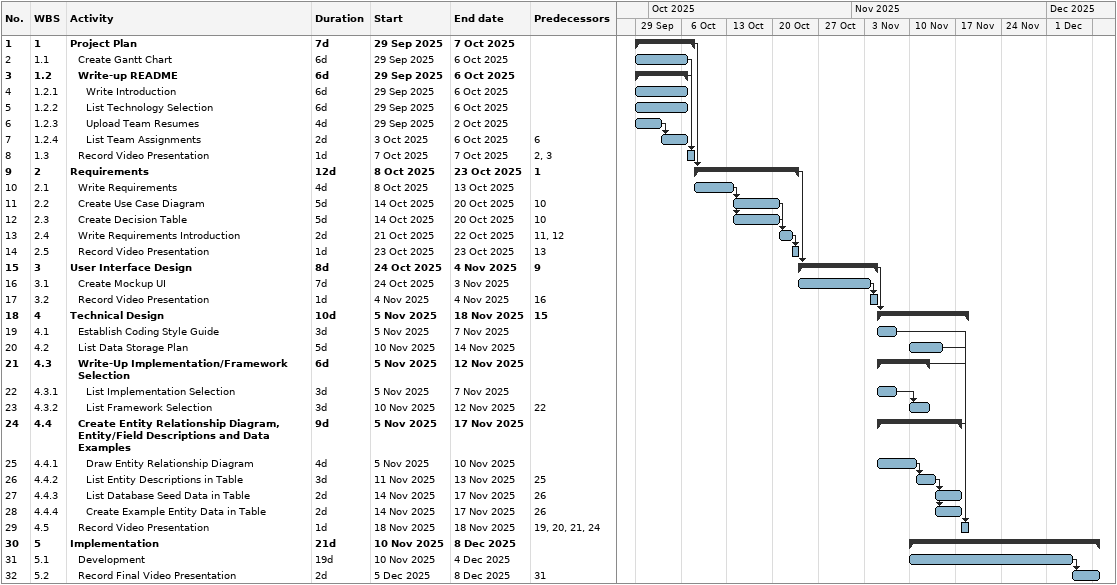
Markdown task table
| ID | WBS | Task | Duration | Start | Finish | Predecessors |
|---|---|---|---|---|---|---|
| 1 | 1 | **Project Plan** | 7d | 2025-09-29 | 2025-10-07 |  |
| 2 | 1.1 | Create Gantt Chart | 6d | 2025-09-29 | 2025-10-06 |  |
| 3 | 1.2 | **Write-up README** | 6d | 2025-09-29 | 2025-10-06 |  |
| 4 | 1.2.1 | Write Introduction | 6d | 2025-09-29 | 2025-10-06 |  |
| 5 | 1.2.2 | List Technology Selection | 6d | 2025-09-29 | 2025-10-06 |  |
| 6 | 1.2.3 | Upload Team Resumes | 4d | 2025-09-29 | 2025-10-02 |  |
| 7 | 1.2.4 | List Team Assignments | 2d | 2025-10-03 | 2025-10-06 | 6 |
| 8 | 1.3 | Record Video Presentation | 1d | 2025-10-07 | 2025-10-07 | 2, 3 |
| 9 | 2 | **Requirements** | 12d | 2025-10-08 | 2025-10-23 | 1 |
| 10 | 2.1 | Write Requirements | 4d | 2025-10-08 | 2025-10-13 |  |
| 11 | 2.2 | Create Use Case Diagram | 5d | 2025-10-14 | 2025-10-20 | 10 |
| 12 | 2.3 | Create Decision Table | 5d | 2025-10-14 | 2025-10-20 | 10 |
| 13 | 2.4 | Write Requirements Introduction | 2d | 2025-10-21 | 2025-10-22 | 11, 12 |
| 14 | 2.5 | Record Video Presentation | 1d | 2025-10-23 | 2025-10-23 | 13 |
| 15 | 3 | **User Interface Design** | 8d | 2025-10-24 | 2025-11-04 | 9 |
| 16 | 3.1 | Create Mockup UI | 7d | 2025-10-24 | 2025-11-03 |  |
| 17 | 3.2 | Record Video Presentation | 1d | 2025-11-04 | 2025-11-04 | 16 |
| 18 | 4 | **Technical Design** | 10d | 2025-11-05 | 2025-11-18 | 15 |
| 19 | 4.1 | Establish Coding Style Guide | 3d | 2025-11-05 | 2025-11-07 |  |
| 20 | 4.2 | List Data Storage Plan | 5d | 2025-11-10 | 2025-11-14 |  |
| 21 | 4.3 | **Write-Up Implementation/Framework Selection** | 6d | 2025-11-05 | 2025-11-12 |  |
| 22 | 4.3.1 | List Implementation Selection | 3d | 2025-11-05 | 2025-11-07 |  |
| 23 | 4.3.2 | List Framework Selection | 3d | 2025-11-10 | 2025-11-12 | 22 |
| 24 | 4.4 | **Create Entity Relationship Diagram, Entity/Field Descriptions and Data Examples** | 9d | 2025-11-05 | 2025-11-17 |  |
| 25 | 4.4.1 | Draw Entity Relationship Diagram | 4d | 2025-11-05 | 2025-11-10 |  |
| 26 | 4.4.2 | List Entity Descriptions in Table | 3d | 2025-11-11 | 2025-11-13 | 25 |
| 27 | 4.4.3 | List Database Seed Data in Table | 2d | 2025-11-14 | 2025-11-17 | 26 |
| 28 | 4.4.4 | Create Example Entity Data in Table | 2d | 2025-11-14 | 2025-11-17 | 26 |
| 29 | 4.5 | Record Video Presentation | 1d | 2025-11-18 | 2025-11-18 | 19, 20, 21, 24 |
| 30 | 5 | **Implementation** | 21d | 2025-11-10 | 2025-12-08 |  |
| 31 | 5.1 | Development | 19d | 2025-11-10 | 2025-12-04 |  |
| 32 | 5.2 | Record Final Video Presentation | 2d | 2025-12-05 | 2025-12-08 | 31 |
